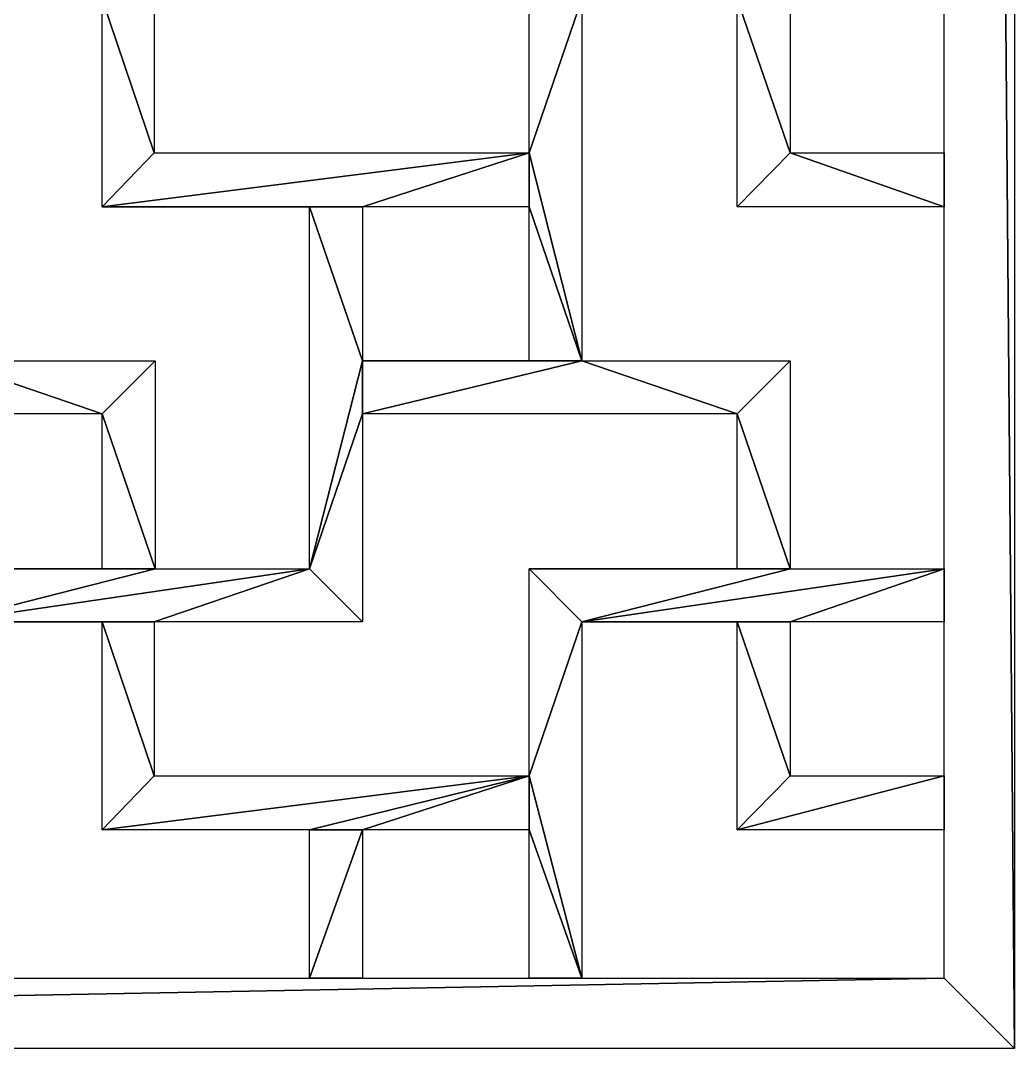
# Model space of a CAD drawing. Header units: centimetres. Extents: x -27.5 to -18.9, y -9.4 to 9.5.
# Drawn here: x -21.121 to -18.888, y -9.397 to -7.088 of the extents above; entities that cross this region are included whole.
import ezdxf

# ---------------------------------------------------------------- set-up
doc = ezdxf.new("R2010")
doc.units = ezdxf.units.CM
doc.header["$MEASUREMENT"] = 0
doc.layers.add('layer 1', color=7, linetype='Continuous')

msp = doc.modelspace()

# ---------------------------------------------------------------- linework, layer by layer
at = {"layer": 'layer 1', "color": 250}
for points in [[(-18.88772, 9.47963), (-18.88772, 9.47963), (-19.04571, 9.3217), (-19.04571, 9.3217), (-19.04571, 9.3217), (-19.04571, 9.3217), (-18.88772, -9.3973), (-18.88772, -9.3973), (-18.88772, -9.3973), (-18.88772, -9.3973), (-18.88772, 9.47963), (-18.88772, 9.47963)], [(-18.88772, 9.47963), (-18.88772, 9.47963), (-19.04571, 9.3217), (-19.04571, 9.3217), (-19.04571, 9.3217), (-19.04571, 9.3217), (-18.88772, -9.3973), (-18.88772, -9.3973), (-18.88772, -9.3973), (-18.88772, -9.3973), (-18.88772, 9.47963), (-18.88772, 9.47963)], [(-19.04571, 9.3217), (-19.04571, 9.3217), (-19.04571, -9.23937), (-19.04571, -9.23937), (-19.04571, -9.23937), (-19.04571, -9.23937), (-18.88772, -9.3973), (-18.88772, -9.3973), (-18.88772, -9.3973), (-18.88772, -9.3973), (-19.04571, 9.3217), (-19.04571, 9.3217)], [(-19.04571, 9.3217), (-19.04571, 9.3217), (-19.04571, -9.23937), (-19.04571, -9.23937), (-19.04571, -9.23937), (-19.04571, -9.23937), (-18.88772, -9.3973), (-18.88772, -9.3973), (-18.88772, -9.3973), (-18.88772, -9.3973), (-19.04571, 9.3217), (-19.04571, 9.3217)], [(-19.97847, -6.92029), (-19.97847, -6.92029), (-19.97847, -7.38544), (-19.97847, -7.38544), (-19.97847, -7.38544), (-19.97847, -7.38544), (-19.85946, -7.03929), (-19.85946, -7.03929), (-19.85946, -7.03929), (-19.85946, -7.03929), (-19.97847, -6.92029), (-19.97847, -6.92029)], [(-19.97847, -6.92029), (-19.97847, -6.92029), (-19.97847, -7.38544), (-19.97847, -7.38544), (-19.97847, -7.38544), (-19.97847, -7.38544), (-19.85946, -7.03929), (-19.85946, -7.03929), (-19.85946, -7.03929), (-19.85946, -7.03929), (-19.97847, -6.92029), (-19.97847, -6.92029)], [(-20.93721, -7.03929), (-20.93721, -7.03929), (-20.93721, -7.50655), (-20.93721, -7.50655), (-20.93721, -7.50655), (-20.93721, -7.50655), (-20.82037, -7.38544), (-20.82037, -7.38544), (-20.82037, -7.38544), (-20.82037, -7.38544), (-20.93721, -7.03929), (-20.93721, -7.03929)], [(-20.93721, -7.03929), (-20.93721, -7.03929), (-20.93721, -7.50655), (-20.93721, -7.50655), (-20.93721, -7.50655), (-20.93721, -7.50655), (-20.82037, -7.38544), (-20.82037, -7.38544), (-20.82037, -7.38544), (-20.82037, -7.38544), (-20.93721, -7.03929), (-20.93721, -7.03929)], [(-20.82037, -7.03929), (-20.82037, -7.03929), (-20.93721, -7.03929), (-20.93721, -7.03929), (-20.93721, -7.03929), (-20.93721, -7.03929), (-20.82037, -7.38544), (-20.82037, -7.38544), (-20.82037, -7.38544), (-20.82037, -7.38544), (-20.82037, -7.03929), (-20.82037, -7.03929)], [(-20.82037, -7.03929), (-20.82037, -7.03929), (-20.93721, -7.03929), (-20.93721, -7.03929), (-20.93721, -7.03929), (-20.93721, -7.03929), (-20.82037, -7.38544), (-20.82037, -7.38544), (-20.82037, -7.38544), (-20.82037, -7.38544), (-20.82037, -7.03929), (-20.82037, -7.03929)], [(-19.85946, -7.03929), (-19.85946, -7.03929), (-19.97847, -7.38544), (-19.97847, -7.38544), (-19.97847, -7.38544), (-19.97847, -7.38544), (-19.85946, -7.8527), (-19.85946, -7.8527), (-19.85946, -7.8527), (-19.85946, -7.8527), (-19.85946, -7.03929), (-19.85946, -7.03929)], [(-19.85946, -7.03929), (-19.85946, -7.03929), (-19.97847, -7.38544), (-19.97847, -7.38544), (-19.97847, -7.38544), (-19.97847, -7.38544), (-19.85946, -7.8527), (-19.85946, -7.8527), (-19.85946, -7.8527), (-19.85946, -7.8527), (-19.85946, -7.03929), (-19.85946, -7.03929)], [(-19.51101, -7.03929), (-19.51101, -7.03929), (-19.51101, -7.50655), (-19.51101, -7.50655), (-19.51101, -7.50655), (-19.51101, -7.50655), (-19.39197, -7.38544), (-19.39197, -7.38544), (-19.39197, -7.38544), (-19.39197, -7.38544), (-19.51101, -7.03929), (-19.51101, -7.03929)], [(-19.51101, -7.03929), (-19.51101, -7.03929), (-19.51101, -7.50655), (-19.51101, -7.50655), (-19.51101, -7.50655), (-19.51101, -7.50655), (-19.39197, -7.38544), (-19.39197, -7.38544), (-19.39197, -7.38544), (-19.39197, -7.38544), (-19.51101, -7.03929), (-19.51101, -7.03929)], [(-19.39197, -7.03929), (-19.39197, -7.03929), (-19.51101, -7.03929), (-19.51101, -7.03929), (-19.51101, -7.03929), (-19.51101, -7.03929), (-19.39197, -7.38544), (-19.39197, -7.38544), (-19.39197, -7.38544), (-19.39197, -7.38544), (-19.39197, -7.03929), (-19.39197, -7.03929)], [(-19.39197, -7.03929), (-19.39197, -7.03929), (-19.51101, -7.03929), (-19.51101, -7.03929), (-19.51101, -7.03929), (-19.51101, -7.03929), (-19.39197, -7.38544), (-19.39197, -7.38544), (-19.39197, -7.38544), (-19.39197, -7.38544), (-19.39197, -7.03929), (-19.39197, -7.03929)], [(-19.97847, -7.38544), (-19.97847, -7.38544), (-20.93721, -7.50655), (-20.93721, -7.50655), (-20.93721, -7.50655), (-20.93721, -7.50655), (-20.35287, -7.50655), (-20.35287, -7.50655), (-20.35287, -7.50655), (-20.35287, -7.50655), (-19.97847, -7.38544), (-19.97847, -7.38544)], [(-19.97847, -7.38544), (-19.97847, -7.38544), (-20.93721, -7.50655), (-20.93721, -7.50655), (-20.93721, -7.50655), (-20.93721, -7.50655), (-20.35287, -7.50655), (-20.35287, -7.50655), (-20.35287, -7.50655), (-20.35287, -7.50655), (-19.97847, -7.38544), (-19.97847, -7.38544)], [(-20.82037, -7.38544), (-20.82037, -7.38544), (-20.93721, -7.50655), (-20.93721, -7.50655), (-20.93721, -7.50655), (-20.93721, -7.50655), (-19.97847, -7.38544), (-19.97847, -7.38544), (-19.97847, -7.38544), (-19.97847, -7.38544), (-20.82037, -7.38544), (-20.82037, -7.38544)], [(-20.82037, -7.38544), (-20.82037, -7.38544), (-20.93721, -7.50655), (-20.93721, -7.50655), (-20.93721, -7.50655), (-20.93721, -7.50655), (-19.97847, -7.38544), (-19.97847, -7.38544), (-19.97847, -7.38544), (-19.97847, -7.38544), (-20.82037, -7.38544), (-20.82037, -7.38544)], [(-19.97847, -7.38544), (-19.97847, -7.38544), (-20.35287, -7.50655), (-20.35287, -7.50655), (-20.35287, -7.50655), (-20.35287, -7.50655), (-19.97847, -7.50655), (-19.97847, -7.50655), (-19.97847, -7.50655), (-19.97847, -7.50655), (-19.97847, -7.38544), (-19.97847, -7.38544)], [(-19.97847, -7.38544), (-19.97847, -7.38544), (-20.35287, -7.50655), (-20.35287, -7.50655), (-20.35287, -7.50655), (-20.35287, -7.50655), (-19.97847, -7.50655), (-19.97847, -7.50655), (-19.97847, -7.50655), (-19.97847, -7.50655), (-19.97847, -7.38544), (-19.97847, -7.38544)], [(-19.97847, -7.38544), (-19.97847, -7.38544), (-19.97847, -7.50655), (-19.97847, -7.50655), (-19.97847, -7.50655), (-19.97847, -7.50655), (-19.85946, -7.8527), (-19.85946, -7.8527), (-19.85946, -7.8527), (-19.85946, -7.8527), (-19.97847, -7.38544), (-19.97847, -7.38544)], [(-19.97847, -7.38544), (-19.97847, -7.38544), (-19.97847, -7.50655), (-19.97847, -7.50655), (-19.97847, -7.50655), (-19.97847, -7.50655), (-19.85946, -7.8527), (-19.85946, -7.8527), (-19.85946, -7.8527), (-19.85946, -7.8527), (-19.97847, -7.38544), (-19.97847, -7.38544)], [(-19.39197, -7.38544), (-19.39197, -7.38544), (-19.51101, -7.50655), (-19.51101, -7.50655), (-19.51101, -7.50655), (-19.51101, -7.50655), (-19.04571, -7.50655), (-19.04571, -7.50655), (-19.04571, -7.50655), (-19.04571, -7.50655), (-19.39197, -7.38544), (-19.39197, -7.38544)], [(-19.39197, -7.38544), (-19.39197, -7.38544), (-19.51101, -7.50655), (-19.51101, -7.50655), (-19.51101, -7.50655), (-19.51101, -7.50655), (-19.04571, -7.50655), (-19.04571, -7.50655), (-19.04571, -7.50655), (-19.04571, -7.50655), (-19.39197, -7.38544), (-19.39197, -7.38544)], [(-19.04571, -7.38544), (-19.04571, -7.38544), (-19.39197, -7.38544), (-19.39197, -7.38544), (-19.39197, -7.38544), (-19.39197, -7.38544), (-19.04571, -7.50655), (-19.04571, -7.50655), (-19.04571, -7.50655), (-19.04571, -7.50655), (-19.04571, -7.38544), (-19.04571, -7.38544)], [(-19.04571, -7.38544), (-19.04571, -7.38544), (-19.39197, -7.38544), (-19.39197, -7.38544), (-19.39197, -7.38544), (-19.39197, -7.38544), (-19.04571, -7.50655), (-19.04571, -7.50655), (-19.04571, -7.50655), (-19.04571, -7.50655), (-19.04571, -7.38544), (-19.04571, -7.38544)], [(-20.35287, -7.50655), (-20.35287, -7.50655), (-20.93721, -7.50655), (-20.93721, -7.50655), (-20.93721, -7.50655), (-20.93721, -7.50655), (-20.47191, -7.50655), (-20.47191, -7.50655), (-20.47191, -7.50655), (-20.47191, -7.50655), (-20.35287, -7.50655), (-20.35287, -7.50655)], [(-20.35287, -7.50655), (-20.35287, -7.50655), (-20.93721, -7.50655), (-20.93721, -7.50655), (-20.93721, -7.50655), (-20.93721, -7.50655), (-20.47191, -7.50655), (-20.47191, -7.50655), (-20.47191, -7.50655), (-20.47191, -7.50655), (-20.35287, -7.50655), (-20.35287, -7.50655)], [(-20.47191, -7.50655), (-20.47191, -7.50655), (-20.47191, -8.31996), (-20.47191, -8.31996), (-20.47191, -8.31996), (-20.47191, -8.31996), (-20.35287, -7.8527), (-20.35287, -7.8527), (-20.35287, -7.8527), (-20.35287, -7.8527), (-20.47191, -7.50655), (-20.47191, -7.50655)], [(-20.47191, -7.50655), (-20.47191, -7.50655), (-20.47191, -8.31996), (-20.47191, -8.31996), (-20.47191, -8.31996), (-20.47191, -8.31996), (-20.35287, -7.8527), (-20.35287, -7.8527), (-20.35287, -7.8527), (-20.35287, -7.8527), (-20.47191, -7.50655), (-20.47191, -7.50655)], [(-20.35287, -7.50655), (-20.35287, -7.50655), (-20.47191, -7.50655), (-20.47191, -7.50655), (-20.47191, -7.50655), (-20.47191, -7.50655), (-20.35287, -7.8527), (-20.35287, -7.8527), (-20.35287, -7.8527), (-20.35287, -7.8527), (-20.35287, -7.50655), (-20.35287, -7.50655)], [(-20.35287, -7.50655), (-20.35287, -7.50655), (-20.47191, -7.50655), (-20.47191, -7.50655), (-20.47191, -7.50655), (-20.47191, -7.50655), (-20.35287, -7.8527), (-20.35287, -7.8527), (-20.35287, -7.8527), (-20.35287, -7.8527), (-20.35287, -7.50655), (-20.35287, -7.50655)], [(-19.97847, -7.50655), (-19.97847, -7.50655), (-19.97847, -7.8527), (-19.97847, -7.8527), (-19.97847, -7.8527), (-19.97847, -7.8527), (-19.85946, -7.8527), (-19.85946, -7.8527), (-19.85946, -7.8527), (-19.85946, -7.8527), (-19.97847, -7.50655), (-19.97847, -7.50655)], [(-19.97847, -7.50655), (-19.97847, -7.50655), (-19.97847, -7.8527), (-19.97847, -7.8527), (-19.97847, -7.8527), (-19.97847, -7.8527), (-19.85946, -7.8527), (-19.85946, -7.8527), (-19.85946, -7.8527), (-19.85946, -7.8527), (-19.97847, -7.50655), (-19.97847, -7.50655)], [(-21.28566, -7.8527), (-21.28566, -7.8527), (-21.75096, -7.97165), (-21.75096, -7.97165), (-21.75096, -7.97165), (-21.75096, -7.97165), (-20.93721, -7.97165), (-20.93721, -7.97165), (-20.93721, -7.97165), (-20.93721, -7.97165), (-21.28566, -7.8527), (-21.28566, -7.8527)], [(-21.28566, -7.8527), (-21.28566, -7.8527), (-21.75096, -7.97165), (-21.75096, -7.97165), (-21.75096, -7.97165), (-21.75096, -7.97165), (-20.93721, -7.97165), (-20.93721, -7.97165), (-20.93721, -7.97165), (-20.93721, -7.97165), (-21.28566, -7.8527), (-21.28566, -7.8527)], [(-21.28566, -7.8527), (-21.28566, -7.8527), (-20.93721, -7.97165), (-20.93721, -7.97165), (-20.93721, -7.97165), (-20.93721, -7.97165), (-20.81817, -7.8527), (-20.81817, -7.8527), (-20.81817, -7.8527), (-20.81817, -7.8527), (-21.28566, -7.8527), (-21.28566, -7.8527)], [(-21.28566, -7.8527), (-21.28566, -7.8527), (-20.93721, -7.97165), (-20.93721, -7.97165), (-20.93721, -7.97165), (-20.93721, -7.97165), (-20.81817, -7.8527), (-20.81817, -7.8527), (-20.81817, -7.8527), (-20.81817, -7.8527), (-21.28566, -7.8527), (-21.28566, -7.8527)], [(-20.81817, -7.8527), (-20.81817, -7.8527), (-20.93721, -7.97165), (-20.93721, -7.97165), (-20.93721, -7.97165), (-20.93721, -7.97165), (-20.81817, -8.31996), (-20.81817, -8.31996), (-20.81817, -8.31996), (-20.81817, -8.31996), (-20.81817, -7.8527), (-20.81817, -7.8527)], [(-20.81817, -7.8527), (-20.81817, -7.8527), (-20.93721, -7.97165), (-20.93721, -7.97165), (-20.93721, -7.97165), (-20.93721, -7.97165), (-20.81817, -8.31996), (-20.81817, -8.31996), (-20.81817, -8.31996), (-20.81817, -8.31996), (-20.81817, -7.8527), (-20.81817, -7.8527)], [(-20.35287, -7.8527), (-20.35287, -7.8527), (-20.47191, -8.31996), (-20.47191, -8.31996), (-20.47191, -8.31996), (-20.47191, -8.31996), (-20.35287, -7.97165), (-20.35287, -7.97165), (-20.35287, -7.97165), (-20.35287, -7.97165), (-20.35287, -7.8527), (-20.35287, -7.8527)], [(-20.35287, -7.8527), (-20.35287, -7.8527), (-20.47191, -8.31996), (-20.47191, -8.31996), (-20.47191, -8.31996), (-20.47191, -8.31996), (-20.35287, -7.97165), (-20.35287, -7.97165), (-20.35287, -7.97165), (-20.35287, -7.97165), (-20.35287, -7.8527), (-20.35287, -7.8527)], [(-19.85946, -7.8527), (-19.85946, -7.8527), (-20.35287, -7.97165), (-20.35287, -7.97165), (-20.35287, -7.97165), (-20.35287, -7.97165), (-19.51101, -7.97165), (-19.51101, -7.97165), (-19.51101, -7.97165), (-19.51101, -7.97165), (-19.85946, -7.8527), (-19.85946, -7.8527)], [(-19.85946, -7.8527), (-19.85946, -7.8527), (-20.35287, -7.97165), (-20.35287, -7.97165), (-20.35287, -7.97165), (-20.35287, -7.97165), (-19.51101, -7.97165), (-19.51101, -7.97165), (-19.51101, -7.97165), (-19.51101, -7.97165), (-19.85946, -7.8527), (-19.85946, -7.8527)], [(-20.35287, -7.8527), (-20.35287, -7.8527), (-20.35287, -7.97165), (-20.35287, -7.97165), (-20.35287, -7.97165), (-20.35287, -7.97165), (-19.85946, -7.8527), (-19.85946, -7.8527), (-19.85946, -7.8527), (-19.85946, -7.8527), (-20.35287, -7.8527), (-20.35287, -7.8527)], [(-20.35287, -7.8527), (-20.35287, -7.8527), (-20.35287, -7.97165), (-20.35287, -7.97165), (-20.35287, -7.97165), (-20.35287, -7.97165), (-19.85946, -7.8527), (-19.85946, -7.8527), (-19.85946, -7.8527), (-19.85946, -7.8527), (-20.35287, -7.8527), (-20.35287, -7.8527)], [(-19.97847, -7.8527), (-19.97847, -7.8527), (-20.35287, -7.8527), (-20.35287, -7.8527), (-20.35287, -7.8527), (-20.35287, -7.8527), (-19.85946, -7.8527), (-19.85946, -7.8527), (-19.85946, -7.8527), (-19.85946, -7.8527), (-19.97847, -7.8527), (-19.97847, -7.8527)], [(-19.97847, -7.8527), (-19.97847, -7.8527), (-20.35287, -7.8527), (-20.35287, -7.8527), (-20.35287, -7.8527), (-20.35287, -7.8527), (-19.85946, -7.8527), (-19.85946, -7.8527), (-19.85946, -7.8527), (-19.85946, -7.8527), (-19.97847, -7.8527), (-19.97847, -7.8527)], [(-19.85946, -7.8527), (-19.85946, -7.8527), (-19.51101, -7.97165), (-19.51101, -7.97165), (-19.51101, -7.97165), (-19.51101, -7.97165), (-19.39197, -7.8527), (-19.39197, -7.8527), (-19.39197, -7.8527), (-19.39197, -7.8527), (-19.85946, -7.8527), (-19.85946, -7.8527)], [(-19.85946, -7.8527), (-19.85946, -7.8527), (-19.51101, -7.97165), (-19.51101, -7.97165), (-19.51101, -7.97165), (-19.51101, -7.97165), (-19.39197, -7.8527), (-19.39197, -7.8527), (-19.39197, -7.8527), (-19.39197, -7.8527), (-19.85946, -7.8527), (-19.85946, -7.8527)], [(-19.39197, -7.8527), (-19.39197, -7.8527), (-19.51101, -7.97165), (-19.51101, -7.97165), (-19.51101, -7.97165), (-19.51101, -7.97165), (-19.39197, -8.31996), (-19.39197, -8.31996), (-19.39197, -8.31996), (-19.39197, -8.31996), (-19.39197, -7.8527), (-19.39197, -7.8527)], [(-19.39197, -7.8527), (-19.39197, -7.8527), (-19.51101, -7.97165), (-19.51101, -7.97165), (-19.51101, -7.97165), (-19.51101, -7.97165), (-19.39197, -8.31996), (-19.39197, -8.31996), (-19.39197, -8.31996), (-19.39197, -8.31996), (-19.39197, -7.8527), (-19.39197, -7.8527)], [(-20.93721, -7.97165), (-20.93721, -7.97165), (-20.93721, -8.31996), (-20.93721, -8.31996), (-20.93721, -8.31996), (-20.93721, -8.31996), (-20.81817, -8.31996), (-20.81817, -8.31996), (-20.81817, -8.31996), (-20.81817, -8.31996), (-20.93721, -7.97165), (-20.93721, -7.97165)], [(-20.93721, -7.97165), (-20.93721, -7.97165), (-20.93721, -8.31996), (-20.93721, -8.31996), (-20.93721, -8.31996), (-20.93721, -8.31996), (-20.81817, -8.31996), (-20.81817, -8.31996), (-20.81817, -8.31996), (-20.81817, -8.31996), (-20.93721, -7.97165), (-20.93721, -7.97165)], [(-20.35287, -7.97165), (-20.35287, -7.97165), (-20.47191, -8.31996), (-20.47191, -8.31996), (-20.47191, -8.31996), (-20.47191, -8.31996), (-20.35287, -8.43895), (-20.35287, -8.43895), (-20.35287, -8.43895), (-20.35287, -8.43895), (-20.35287, -7.97165), (-20.35287, -7.97165)], [(-20.35287, -7.97165), (-20.35287, -7.97165), (-20.47191, -8.31996), (-20.47191, -8.31996), (-20.47191, -8.31996), (-20.47191, -8.31996), (-20.35287, -8.43895), (-20.35287, -8.43895), (-20.35287, -8.43895), (-20.35287, -8.43895), (-20.35287, -7.97165), (-20.35287, -7.97165)], [(-19.51101, -7.97165), (-19.51101, -7.97165), (-19.51101, -8.31996), (-19.51101, -8.31996), (-19.51101, -8.31996), (-19.51101, -8.31996), (-19.39197, -8.31996), (-19.39197, -8.31996), (-19.39197, -8.31996), (-19.39197, -8.31996), (-19.51101, -7.97165), (-19.51101, -7.97165)], [(-19.51101, -7.97165), (-19.51101, -7.97165), (-19.51101, -8.31996), (-19.51101, -8.31996), (-19.51101, -8.31996), (-19.51101, -8.31996), (-19.39197, -8.31996), (-19.39197, -8.31996), (-19.39197, -8.31996), (-19.39197, -8.31996), (-19.51101, -7.97165), (-19.51101, -7.97165)], [(-21.40467, -8.31996), (-21.40467, -8.31996), (-21.28566, -8.43895), (-21.28566, -8.43895), (-21.28566, -8.43895), (-21.28566, -8.43895), (-20.81817, -8.31996), (-20.81817, -8.31996), (-20.81817, -8.31996), (-20.81817, -8.31996), (-21.40467, -8.31996), (-21.40467, -8.31996)], [(-21.40467, -8.31996), (-21.40467, -8.31996), (-21.28566, -8.43895), (-21.28566, -8.43895), (-21.28566, -8.43895), (-21.28566, -8.43895), (-20.81817, -8.31996), (-20.81817, -8.31996), (-20.81817, -8.31996), (-20.81817, -8.31996), (-21.40467, -8.31996), (-21.40467, -8.31996)], [(-20.93721, -8.31996), (-20.93721, -8.31996), (-21.40467, -8.31996), (-21.40467, -8.31996), (-21.40467, -8.31996), (-21.40467, -8.31996), (-20.81817, -8.31996), (-20.81817, -8.31996), (-20.81817, -8.31996), (-20.81817, -8.31996), (-20.93721, -8.31996), (-20.93721, -8.31996)], [(-20.93721, -8.31996), (-20.93721, -8.31996), (-21.40467, -8.31996), (-21.40467, -8.31996), (-21.40467, -8.31996), (-21.40467, -8.31996), (-20.81817, -8.31996), (-20.81817, -8.31996), (-20.81817, -8.31996), (-20.81817, -8.31996), (-20.93721, -8.31996), (-20.93721, -8.31996)], [(-20.47191, -8.31996), (-20.47191, -8.31996), (-21.28566, -8.43895), (-21.28566, -8.43895), (-21.28566, -8.43895), (-21.28566, -8.43895), (-20.82037, -8.43895), (-20.82037, -8.43895), (-20.82037, -8.43895), (-20.82037, -8.43895), (-20.47191, -8.31996), (-20.47191, -8.31996)], [(-20.47191, -8.31996), (-20.47191, -8.31996), (-21.28566, -8.43895), (-21.28566, -8.43895), (-21.28566, -8.43895), (-21.28566, -8.43895), (-20.82037, -8.43895), (-20.82037, -8.43895), (-20.82037, -8.43895), (-20.82037, -8.43895), (-20.47191, -8.31996), (-20.47191, -8.31996)], [(-20.81817, -8.31996), (-20.81817, -8.31996), (-21.28566, -8.43895), (-21.28566, -8.43895), (-21.28566, -8.43895), (-21.28566, -8.43895), (-20.47191, -8.31996), (-20.47191, -8.31996), (-20.47191, -8.31996), (-20.47191, -8.31996), (-20.81817, -8.31996), (-20.81817, -8.31996)], [(-20.81817, -8.31996), (-20.81817, -8.31996), (-21.28566, -8.43895), (-21.28566, -8.43895), (-21.28566, -8.43895), (-21.28566, -8.43895), (-20.47191, -8.31996), (-20.47191, -8.31996), (-20.47191, -8.31996), (-20.47191, -8.31996), (-20.81817, -8.31996), (-20.81817, -8.31996)], [(-20.47191, -8.31996), (-20.47191, -8.31996), (-20.82037, -8.43895), (-20.82037, -8.43895), (-20.82037, -8.43895), (-20.82037, -8.43895), (-20.35287, -8.43895), (-20.35287, -8.43895), (-20.35287, -8.43895), (-20.35287, -8.43895), (-20.47191, -8.31996), (-20.47191, -8.31996)], [(-20.47191, -8.31996), (-20.47191, -8.31996), (-20.82037, -8.43895), (-20.82037, -8.43895), (-20.82037, -8.43895), (-20.82037, -8.43895), (-20.35287, -8.43895), (-20.35287, -8.43895), (-20.35287, -8.43895), (-20.35287, -8.43895), (-20.47191, -8.31996), (-20.47191, -8.31996)], [(-19.97847, -8.31996), (-19.97847, -8.31996), (-19.85946, -8.43895), (-19.85946, -8.43895), (-19.85946, -8.43895), (-19.85946, -8.43895), (-19.39197, -8.31996), (-19.39197, -8.31996), (-19.39197, -8.31996), (-19.39197, -8.31996), (-19.97847, -8.31996), (-19.97847, -8.31996)], [(-19.97847, -8.31996), (-19.97847, -8.31996), (-19.85946, -8.43895), (-19.85946, -8.43895), (-19.85946, -8.43895), (-19.85946, -8.43895), (-19.39197, -8.31996), (-19.39197, -8.31996), (-19.39197, -8.31996), (-19.39197, -8.31996), (-19.97847, -8.31996), (-19.97847, -8.31996)], [(-19.97847, -8.31996), (-19.97847, -8.31996), (-19.97847, -8.78506), (-19.97847, -8.78506), (-19.97847, -8.78506), (-19.97847, -8.78506), (-19.85946, -8.43895), (-19.85946, -8.43895), (-19.85946, -8.43895), (-19.85946, -8.43895), (-19.97847, -8.31996), (-19.97847, -8.31996)], [(-19.97847, -8.31996), (-19.97847, -8.31996), (-19.97847, -8.78506), (-19.97847, -8.78506), (-19.97847, -8.78506), (-19.97847, -8.78506), (-19.85946, -8.43895), (-19.85946, -8.43895), (-19.85946, -8.43895), (-19.85946, -8.43895), (-19.97847, -8.31996), (-19.97847, -8.31996)], [(-19.51101, -8.31996), (-19.51101, -8.31996), (-19.97847, -8.31996), (-19.97847, -8.31996), (-19.97847, -8.31996), (-19.97847, -8.31996), (-19.39197, -8.31996), (-19.39197, -8.31996), (-19.39197, -8.31996), (-19.39197, -8.31996), (-19.51101, -8.31996), (-19.51101, -8.31996)], [(-19.51101, -8.31996), (-19.51101, -8.31996), (-19.97847, -8.31996), (-19.97847, -8.31996), (-19.97847, -8.31996), (-19.97847, -8.31996), (-19.39197, -8.31996), (-19.39197, -8.31996), (-19.39197, -8.31996), (-19.39197, -8.31996), (-19.51101, -8.31996), (-19.51101, -8.31996)], [(-19.04571, -8.31996), (-19.04571, -8.31996), (-19.85946, -8.43895), (-19.85946, -8.43895), (-19.85946, -8.43895), (-19.85946, -8.43895), (-19.39197, -8.43895), (-19.39197, -8.43895), (-19.39197, -8.43895), (-19.39197, -8.43895), (-19.04571, -8.31996), (-19.04571, -8.31996)], [(-19.04571, -8.31996), (-19.04571, -8.31996), (-19.85946, -8.43895), (-19.85946, -8.43895), (-19.85946, -8.43895), (-19.85946, -8.43895), (-19.39197, -8.43895), (-19.39197, -8.43895), (-19.39197, -8.43895), (-19.39197, -8.43895), (-19.04571, -8.31996), (-19.04571, -8.31996)], [(-19.39197, -8.31996), (-19.39197, -8.31996), (-19.85946, -8.43895), (-19.85946, -8.43895), (-19.85946, -8.43895), (-19.85946, -8.43895), (-19.04571, -8.31996), (-19.04571, -8.31996), (-19.04571, -8.31996), (-19.04571, -8.31996), (-19.39197, -8.31996), (-19.39197, -8.31996)], [(-19.39197, -8.31996), (-19.39197, -8.31996), (-19.85946, -8.43895), (-19.85946, -8.43895), (-19.85946, -8.43895), (-19.85946, -8.43895), (-19.04571, -8.31996), (-19.04571, -8.31996), (-19.04571, -8.31996), (-19.04571, -8.31996), (-19.39197, -8.31996), (-19.39197, -8.31996)], [(-19.04571, -8.31996), (-19.04571, -8.31996), (-19.39197, -8.43895), (-19.39197, -8.43895), (-19.39197, -8.43895), (-19.39197, -8.43895), (-19.04571, -8.43895), (-19.04571, -8.43895), (-19.04571, -8.43895), (-19.04571, -8.43895), (-19.04571, -8.31996), (-19.04571, -8.31996)], [(-19.04571, -8.31996), (-19.04571, -8.31996), (-19.39197, -8.43895), (-19.39197, -8.43895), (-19.39197, -8.43895), (-19.39197, -8.43895), (-19.04571, -8.43895), (-19.04571, -8.43895), (-19.04571, -8.43895), (-19.04571, -8.43895), (-19.04571, -8.31996), (-19.04571, -8.31996)], [(-20.82037, -8.43895), (-20.82037, -8.43895), (-21.28566, -8.43895), (-21.28566, -8.43895), (-21.28566, -8.43895), (-21.28566, -8.43895), (-20.93721, -8.43895), (-20.93721, -8.43895), (-20.93721, -8.43895), (-20.93721, -8.43895), (-20.82037, -8.43895), (-20.82037, -8.43895)], [(-20.82037, -8.43895), (-20.82037, -8.43895), (-21.28566, -8.43895), (-21.28566, -8.43895), (-21.28566, -8.43895), (-21.28566, -8.43895), (-20.93721, -8.43895), (-20.93721, -8.43895), (-20.93721, -8.43895), (-20.93721, -8.43895), (-20.82037, -8.43895), (-20.82037, -8.43895)], [(-20.93721, -8.43895), (-20.93721, -8.43895), (-20.93721, -8.90622), (-20.93721, -8.90622), (-20.93721, -8.90622), (-20.93721, -8.90622), (-20.82037, -8.78506), (-20.82037, -8.78506), (-20.82037, -8.78506), (-20.82037, -8.78506), (-20.93721, -8.43895), (-20.93721, -8.43895)], [(-20.93721, -8.43895), (-20.93721, -8.43895), (-20.93721, -8.90622), (-20.93721, -8.90622), (-20.93721, -8.90622), (-20.93721, -8.90622), (-20.82037, -8.78506), (-20.82037, -8.78506), (-20.82037, -8.78506), (-20.82037, -8.78506), (-20.93721, -8.43895), (-20.93721, -8.43895)], [(-20.82037, -8.43895), (-20.82037, -8.43895), (-20.93721, -8.43895), (-20.93721, -8.43895), (-20.93721, -8.43895), (-20.93721, -8.43895), (-20.82037, -8.78506), (-20.82037, -8.78506), (-20.82037, -8.78506), (-20.82037, -8.78506), (-20.82037, -8.43895), (-20.82037, -8.43895)], [(-20.82037, -8.43895), (-20.82037, -8.43895), (-20.93721, -8.43895), (-20.93721, -8.43895), (-20.93721, -8.43895), (-20.93721, -8.43895), (-20.82037, -8.78506), (-20.82037, -8.78506), (-20.82037, -8.78506), (-20.82037, -8.78506), (-20.82037, -8.43895), (-20.82037, -8.43895)], [(-19.85946, -8.43895), (-19.85946, -8.43895), (-19.97847, -8.78506), (-19.97847, -8.78506), (-19.97847, -8.78506), (-19.97847, -8.78506), (-19.85946, -9.23937), (-19.85946, -9.23937), (-19.85946, -9.23937), (-19.85946, -9.23937), (-19.85946, -8.43895), (-19.85946, -8.43895)], [(-19.85946, -8.43895), (-19.85946, -8.43895), (-19.97847, -8.78506), (-19.97847, -8.78506), (-19.97847, -8.78506), (-19.97847, -8.78506), (-19.85946, -9.23937), (-19.85946, -9.23937), (-19.85946, -9.23937), (-19.85946, -9.23937), (-19.85946, -8.43895), (-19.85946, -8.43895)], [(-19.39197, -8.43895), (-19.39197, -8.43895), (-19.85946, -8.43895), (-19.85946, -8.43895), (-19.85946, -8.43895), (-19.85946, -8.43895), (-19.51101, -8.43895), (-19.51101, -8.43895), (-19.51101, -8.43895), (-19.51101, -8.43895), (-19.39197, -8.43895), (-19.39197, -8.43895)], [(-19.39197, -8.43895), (-19.39197, -8.43895), (-19.85946, -8.43895), (-19.85946, -8.43895), (-19.85946, -8.43895), (-19.85946, -8.43895), (-19.51101, -8.43895), (-19.51101, -8.43895), (-19.51101, -8.43895), (-19.51101, -8.43895), (-19.39197, -8.43895), (-19.39197, -8.43895)], [(-19.51101, -8.43895), (-19.51101, -8.43895), (-19.51101, -8.90622), (-19.51101, -8.90622), (-19.51101, -8.90622), (-19.51101, -8.90622), (-19.39197, -8.78506), (-19.39197, -8.78506), (-19.39197, -8.78506), (-19.39197, -8.78506), (-19.51101, -8.43895), (-19.51101, -8.43895)], [(-19.51101, -8.43895), (-19.51101, -8.43895), (-19.51101, -8.90622), (-19.51101, -8.90622), (-19.51101, -8.90622), (-19.51101, -8.90622), (-19.39197, -8.78506), (-19.39197, -8.78506), (-19.39197, -8.78506), (-19.39197, -8.78506), (-19.51101, -8.43895), (-19.51101, -8.43895)], [(-19.39197, -8.43895), (-19.39197, -8.43895), (-19.51101, -8.43895), (-19.51101, -8.43895), (-19.51101, -8.43895), (-19.51101, -8.43895), (-19.39197, -8.78506), (-19.39197, -8.78506), (-19.39197, -8.78506), (-19.39197, -8.78506), (-19.39197, -8.43895), (-19.39197, -8.43895)], [(-19.39197, -8.43895), (-19.39197, -8.43895), (-19.51101, -8.43895), (-19.51101, -8.43895), (-19.51101, -8.43895), (-19.51101, -8.43895), (-19.39197, -8.78506), (-19.39197, -8.78506), (-19.39197, -8.78506), (-19.39197, -8.78506), (-19.39197, -8.43895), (-19.39197, -8.43895)], [(-19.97847, -8.78506), (-19.97847, -8.78506), (-20.93721, -8.90622), (-20.93721, -8.90622), (-20.93721, -8.90622), (-20.93721, -8.90622), (-20.47191, -8.90622), (-20.47191, -8.90622), (-20.47191, -8.90622), (-20.47191, -8.90622), (-19.97847, -8.78506), (-19.97847, -8.78506)], [(-19.97847, -8.78506), (-19.97847, -8.78506), (-20.93721, -8.90622), (-20.93721, -8.90622), (-20.93721, -8.90622), (-20.93721, -8.90622), (-20.47191, -8.90622), (-20.47191, -8.90622), (-20.47191, -8.90622), (-20.47191, -8.90622), (-19.97847, -8.78506), (-19.97847, -8.78506)], [(-20.82037, -8.78506), (-20.82037, -8.78506), (-20.93721, -8.90622), (-20.93721, -8.90622), (-20.93721, -8.90622), (-20.93721, -8.90622), (-19.97847, -8.78506), (-19.97847, -8.78506), (-19.97847, -8.78506), (-19.97847, -8.78506), (-20.82037, -8.78506), (-20.82037, -8.78506)], [(-20.82037, -8.78506), (-20.82037, -8.78506), (-20.93721, -8.90622), (-20.93721, -8.90622), (-20.93721, -8.90622), (-20.93721, -8.90622), (-19.97847, -8.78506), (-19.97847, -8.78506), (-19.97847, -8.78506), (-19.97847, -8.78506), (-20.82037, -8.78506), (-20.82037, -8.78506)], [(-19.97847, -8.78506), (-19.97847, -8.78506), (-20.47191, -8.90622), (-20.47191, -8.90622), (-20.47191, -8.90622), (-20.47191, -8.90622), (-20.35287, -8.90622), (-20.35287, -8.90622), (-20.35287, -8.90622), (-20.35287, -8.90622), (-19.97847, -8.78506), (-19.97847, -8.78506)], [(-19.97847, -8.78506), (-19.97847, -8.78506), (-20.47191, -8.90622), (-20.47191, -8.90622), (-20.47191, -8.90622), (-20.47191, -8.90622), (-20.35287, -8.90622), (-20.35287, -8.90622), (-20.35287, -8.90622), (-20.35287, -8.90622), (-19.97847, -8.78506), (-19.97847, -8.78506)], [(-19.97847, -8.78506), (-19.97847, -8.78506), (-20.35287, -8.90622), (-20.35287, -8.90622), (-20.35287, -8.90622), (-20.35287, -8.90622), (-19.97847, -8.90622), (-19.97847, -8.90622), (-19.97847, -8.90622), (-19.97847, -8.90622), (-19.97847, -8.78506), (-19.97847, -8.78506)], [(-19.97847, -8.78506), (-19.97847, -8.78506), (-20.35287, -8.90622), (-20.35287, -8.90622), (-20.35287, -8.90622), (-20.35287, -8.90622), (-19.97847, -8.90622), (-19.97847, -8.90622), (-19.97847, -8.90622), (-19.97847, -8.90622), (-19.97847, -8.78506), (-19.97847, -8.78506)], [(-19.97847, -8.78506), (-19.97847, -8.78506), (-19.97847, -8.90622), (-19.97847, -8.90622), (-19.97847, -8.90622), (-19.97847, -8.90622), (-19.85946, -9.23937), (-19.85946, -9.23937), (-19.85946, -9.23937), (-19.85946, -9.23937), (-19.97847, -8.78506), (-19.97847, -8.78506)], [(-19.97847, -8.78506), (-19.97847, -8.78506), (-19.97847, -8.90622), (-19.97847, -8.90622), (-19.97847, -8.90622), (-19.97847, -8.90622), (-19.85946, -9.23937), (-19.85946, -9.23937), (-19.85946, -9.23937), (-19.85946, -9.23937), (-19.97847, -8.78506), (-19.97847, -8.78506)], [(-19.04571, -8.78506), (-19.04571, -8.78506), (-19.51101, -8.90622), (-19.51101, -8.90622), (-19.51101, -8.90622), (-19.51101, -8.90622), (-19.04571, -8.90622), (-19.04571, -8.90622), (-19.04571, -8.90622), (-19.04571, -8.90622), (-19.04571, -8.78506), (-19.04571, -8.78506)], [(-19.04571, -8.78506), (-19.04571, -8.78506), (-19.51101, -8.90622), (-19.51101, -8.90622), (-19.51101, -8.90622), (-19.51101, -8.90622), (-19.04571, -8.90622), (-19.04571, -8.90622), (-19.04571, -8.90622), (-19.04571, -8.90622), (-19.04571, -8.78506), (-19.04571, -8.78506)], [(-19.51101, -8.90622), (-19.51101, -8.90622), (-19.04571, -8.78506), (-19.04571, -8.78506), (-19.04571, -8.78506), (-19.04571, -8.78506), (-19.39197, -8.78506), (-19.39197, -8.78506), (-19.39197, -8.78506), (-19.39197, -8.78506), (-19.51101, -8.90622), (-19.51101, -8.90622)], [(-19.51101, -8.90622), (-19.51101, -8.90622), (-19.04571, -8.78506), (-19.04571, -8.78506), (-19.04571, -8.78506), (-19.04571, -8.78506), (-19.39197, -8.78506), (-19.39197, -8.78506), (-19.39197, -8.78506), (-19.39197, -8.78506), (-19.51101, -8.90622), (-19.51101, -8.90622)], [(-20.35287, -8.90622), (-20.35287, -8.90622), (-20.47191, -9.23937), (-20.47191, -9.23937), (-20.47191, -9.23937), (-20.47191, -9.23937), (-20.35287, -9.23937), (-20.35287, -9.23937), (-20.35287, -9.23937), (-20.35287, -9.23937), (-20.35287, -8.90622), (-20.35287, -8.90622)], [(-20.35287, -8.90622), (-20.35287, -8.90622), (-20.47191, -9.23937), (-20.47191, -9.23937), (-20.47191, -9.23937), (-20.47191, -9.23937), (-20.35287, -9.23937), (-20.35287, -9.23937), (-20.35287, -9.23937), (-20.35287, -9.23937), (-20.35287, -8.90622), (-20.35287, -8.90622)], [(-20.47191, -8.90622), (-20.47191, -8.90622), (-20.47191, -9.23937), (-20.47191, -9.23937), (-20.47191, -9.23937), (-20.47191, -9.23937), (-20.35287, -8.90622), (-20.35287, -8.90622), (-20.35287, -8.90622), (-20.35287, -8.90622), (-20.47191, -8.90622), (-20.47191, -8.90622)], [(-20.47191, -8.90622), (-20.47191, -8.90622), (-20.47191, -9.23937), (-20.47191, -9.23937), (-20.47191, -9.23937), (-20.47191, -9.23937), (-20.35287, -8.90622), (-20.35287, -8.90622), (-20.35287, -8.90622), (-20.35287, -8.90622), (-20.47191, -8.90622), (-20.47191, -8.90622)], [(-19.97847, -8.90622), (-19.97847, -8.90622), (-19.97847, -9.23937), (-19.97847, -9.23937), (-19.97847, -9.23937), (-19.97847, -9.23937), (-19.85946, -9.23937), (-19.85946, -9.23937), (-19.85946, -9.23937), (-19.85946, -9.23937), (-19.97847, -8.90622), (-19.97847, -8.90622)], [(-19.97847, -8.90622), (-19.97847, -8.90622), (-19.97847, -9.23937), (-19.97847, -9.23937), (-19.97847, -9.23937), (-19.97847, -9.23937), (-19.85946, -9.23937), (-19.85946, -9.23937), (-19.85946, -9.23937), (-19.85946, -9.23937), (-19.97847, -8.90622), (-19.97847, -8.90622)], [(-19.04571, -9.23937), (-19.04571, -9.23937), (-27.49687, -9.3973), (-27.49687, -9.3973), (-27.49687, -9.3973), (-27.49687, -9.3973), (-18.88772, -9.3973), (-18.88772, -9.3973), (-18.88772, -9.3973), (-18.88772, -9.3973), (-19.04571, -9.23937), (-19.04571, -9.23937)], [(-19.04571, -9.23937), (-19.04571, -9.23937), (-27.49687, -9.3973), (-27.49687, -9.3973), (-27.49687, -9.3973), (-27.49687, -9.3973), (-18.88772, -9.3973), (-18.88772, -9.3973), (-18.88772, -9.3973), (-18.88772, -9.3973), (-19.04571, -9.23937), (-19.04571, -9.23937)], [(-27.49687, -9.3973), (-27.49687, -9.3973), (-19.04571, -9.23937), (-19.04571, -9.23937), (-19.04571, -9.23937), (-19.04571, -9.23937), (-27.33892, -9.23937), (-27.33892, -9.23937), (-27.33892, -9.23937), (-27.33892, -9.23937), (-27.49687, -9.3973), (-27.49687, -9.3973)], [(-27.49687, -9.3973), (-27.49687, -9.3973), (-19.04571, -9.23937), (-19.04571, -9.23937), (-19.04571, -9.23937), (-19.04571, -9.23937), (-27.33892, -9.23937), (-27.33892, -9.23937), (-27.33892, -9.23937), (-27.33892, -9.23937), (-27.49687, -9.3973), (-27.49687, -9.3973)]]:
    msp.add_open_spline(points, degree=3, knots=[0, 0, 0, 0, 0.25, 0.25, 0.25, 0.25, 0.5, 0.5, 0.5, 0.5, 1, 1, 1, 1], dxfattribs=at)

doc.saveas('drawing.dxf')
